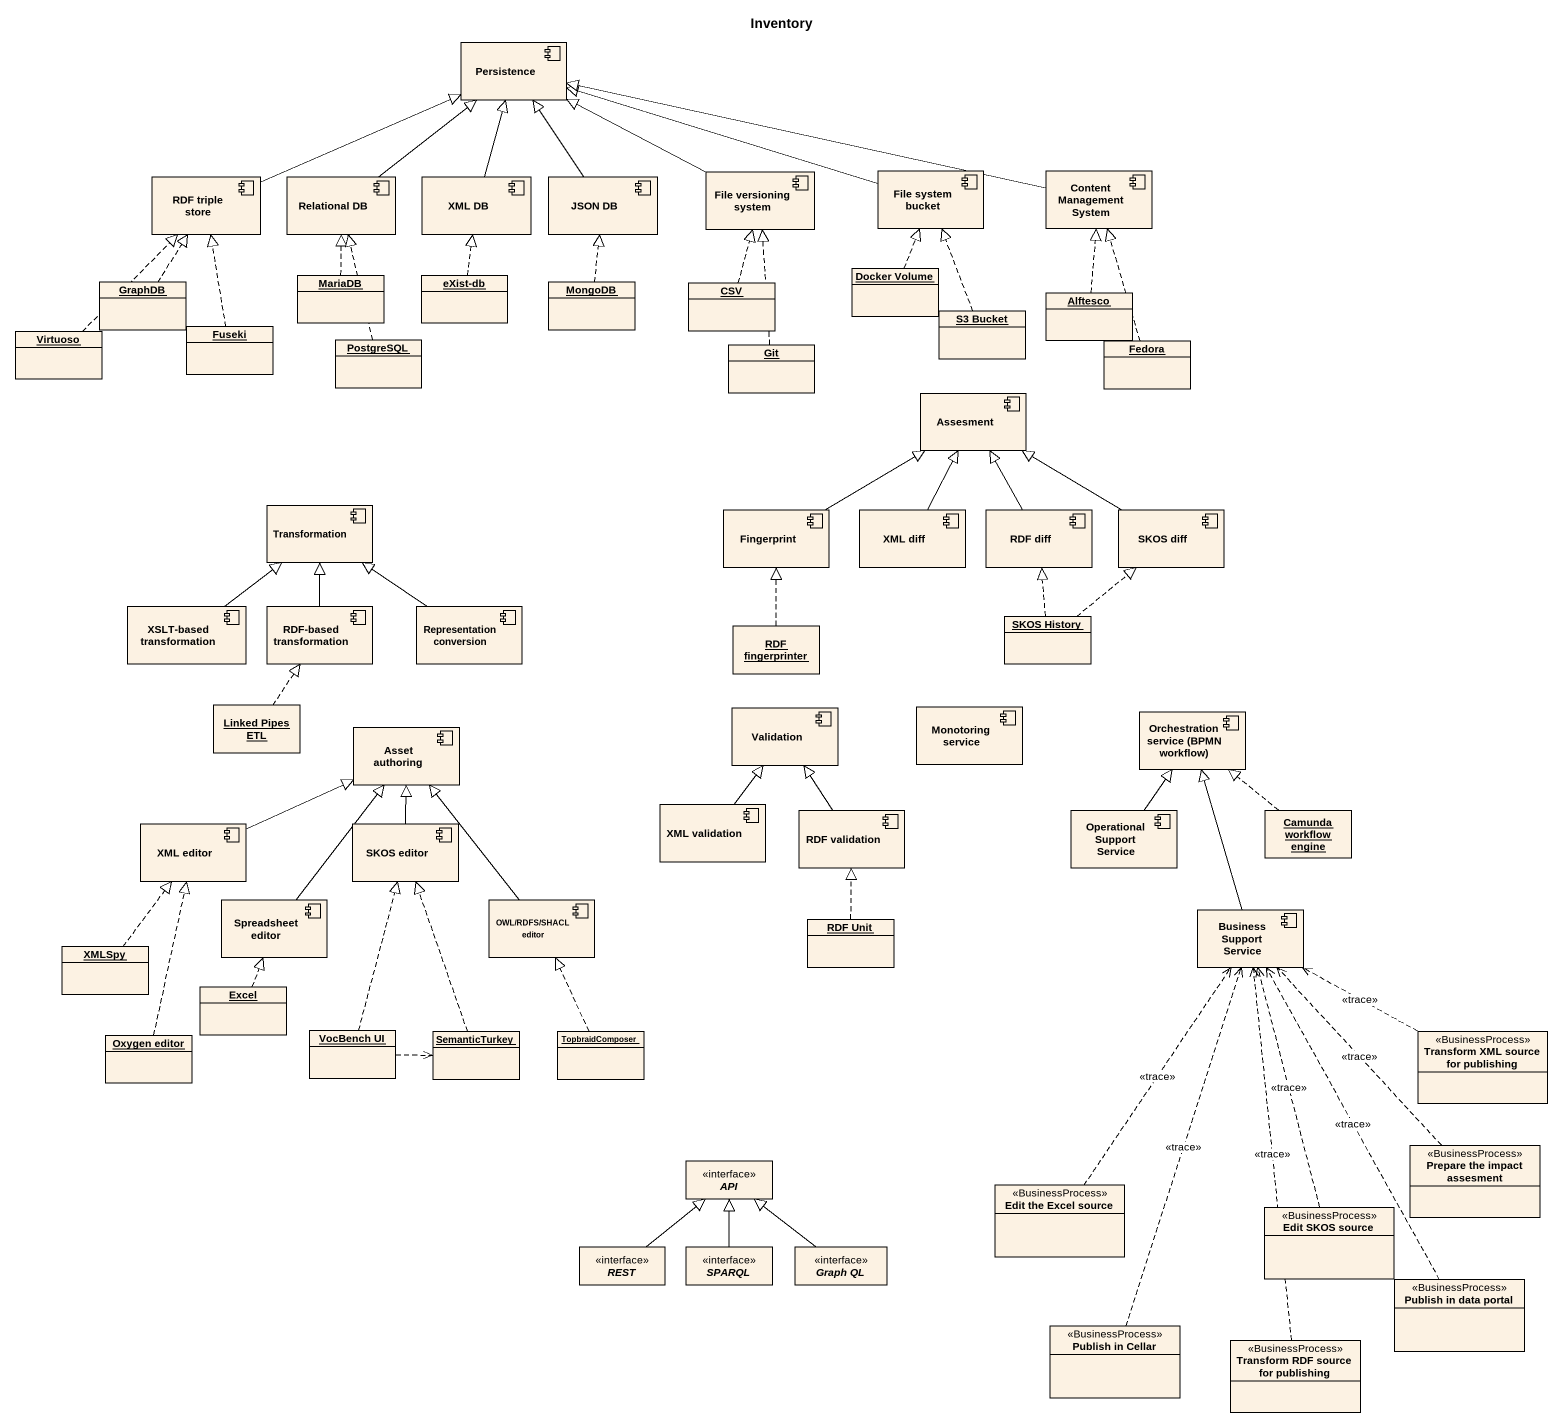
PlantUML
@startuml
title Inventory
allowmixing
hide circle
hide empty members
component Persistence
component "RDF triple store" as RDF_triple_store
component "Relational DB" as Relational_DB
component "XML DB" as XML_DB
component "JSON DB" as JSON_DB
component "File versioning system" as File_versioning_system
component "File system bucket" as File_system_bucket
component "Content Management System" as Content_Management_System
object GraphDB
object MariaDB
object "eXist-db" as eXist_db
object MongoDB
object CSV
object "Docker Volume" as Docker_Volume
object Alftesco
object Virtuoso
object Fuseki
object PostgreSQL
object "S3 Bucket" as S3_Bucket
object Git
object Fedora
component Assesment
component Transformation
component Fingerprint
component "XML diff" as XML_diff
component "RDF diff" as RDF_diff
component "SKOS diff" as SKOS_diff
component "XSLT-based transformation" as XSLT_based_transformation
component "RDF-based transformation" as RDF_based_transformation
component "Representation conversion" as Representation_conversion
object "RDF fingerprinter" as RDF_fingerprinter
object "SKOS History" as SKOS_History
object "Linked Pipes ETL" as Linked_Pipes_ETL
component "Asset authoring" as Asset_authoring
component Validation
component "Monotoring service" as Monotoring_service
component "Orchestration service (BPMN workflow)" as Orchestration_service_BPMN
component "XML validation" as XML_validation
component "RDF validation" as RDF_validation
component "Operational Support Service" as Operational_Support_Service
object "Camunda workflow engine" as Camunda_workflow_engine
component "XML editor" as XML_editor
component "SKOS editor" as SKOS_editor
component "Spreadsheet editor" as Spreadsheet_editor
component "OWL/RDFS/SHACL editor" as OWL_RDFS_SHACL_editor
object XMLSpy
object "RDF Unit" as RDF_Unit
component "Business Support Service" as Business_Support_Service
object Excel
object "Oxygen editor" as Oxygen_editor
object "VocBench UI" as VocBench_UI
object SemanticTurkey
object TopbraidComposer
class "Transform XML source for publishing" as Transform_XML_source_for <<BusinessProcess>>
interface API
class "Prepare the impact assesment" as Prepare_the_impact_assesment <<BusinessProcess>>
class "Edit the Excel source" as Edit_the_Excel_source <<BusinessProcess>>
class "Edit SKOS source" as Edit_SKOS_source <<BusinessProcess>>
interface REST
interface SPARQL
interface "Graph QL" as Graph_QL
class "Publish in data portal" as Publish_in_data_portal <<BusinessProcess>>
class "Publish in Cellar" as Publish_in_Cellar <<BusinessProcess>>
class "Transform RDF source for publishing" as Transform_RDF_source_for <<BusinessProcess>>
RDF_triple_store -right-|> Persistence
Relational_DB -up-|> Persistence
XML_DB -up-|> Persistence
JSON_DB -up-|> Persistence
File_versioning_system -left-|> Persistence
File_system_bucket -left-|> Persistence
Content_Management_System -left-|> Persistence
GraphDB .up.|> RDF_triple_store
MariaDB .up.|> Relational_DB
eXist_db .up.|> XML_DB
MongoDB .up.|> JSON_DB
CSV .up.|> File_versioning_system
Docker_Volume .up.|> File_system_bucket
Alftesco .up.|> Content_Management_System
Virtuoso .up.|> RDF_triple_store
Fuseki .up.|> RDF_triple_store
PostgreSQL .up.|> Relational_DB
S3_Bucket .up.|> File_system_bucket
Git .up.|> File_versioning_system
Fedora .up.|> Content_Management_System
Fingerprint -right-|> Assesment
XML_diff -up-|> Assesment
RDF_diff -up-|> Assesment
SKOS_diff -left-|> Assesment
XSLT_based_transformation -up-|> Transformation
RDF_based_transformation -up-|> Transformation
Representation_conversion -up-|> Transformation
RDF_fingerprinter .up.|> Fingerprint
SKOS_History .up.|> RDF_diff
SKOS_History .up.|> SKOS_diff
Linked_Pipes_ETL .up.|> RDF_based_transformation
XML_validation -up-|> Validation
RDF_validation -up-|> Validation
Operational_Support_Service -up-|> Orchestration_service_BPMN
Camunda_workflow_engine .up.|> Orchestration_service_BPMN
XML_editor -right-|> Asset_authoring
SKOS_editor -up-|> Asset_authoring
Spreadsheet_editor -up-|> Asset_authoring
OWL_RDFS_SHACL_editor -up-|> Asset_authoring
XMLSpy .up.|> XML_editor
RDF_Unit .up.|> RDF_validation
Business_Support_Service -up-|> Orchestration_service_BPMN
Excel .up.|> Spreadsheet_editor
Oxygen_editor .up.|> XML_editor
VocBench_UI .up.|> SKOS_editor
VocBench_UI .right.> SemanticTurkey
SemanticTurkey .up.|> SKOS_editor
TopbraidComposer .up.|> OWL_RDFS_SHACL_editor
Transform_XML_source_for .left.> Business_Support_Service : <<trace>>
Prepare_the_impact_assesment .up.> Business_Support_Service : <<trace>>
Edit_the_Excel_source .up.> Business_Support_Service : <<trace>>
Edit_SKOS_source .up.> Business_Support_Service : <<trace>>
REST -up-|> API
SPARQL -up-|> API
Graph_QL -up-|> API
Publish_in_data_portal .up.> Business_Support_Service : <<trace>>
Publish_in_Cellar .up.> Business_Support_Service : <<trace>>
Transform_RDF_source_for .up.> Business_Support_Service : <<trace>>
@enduml
